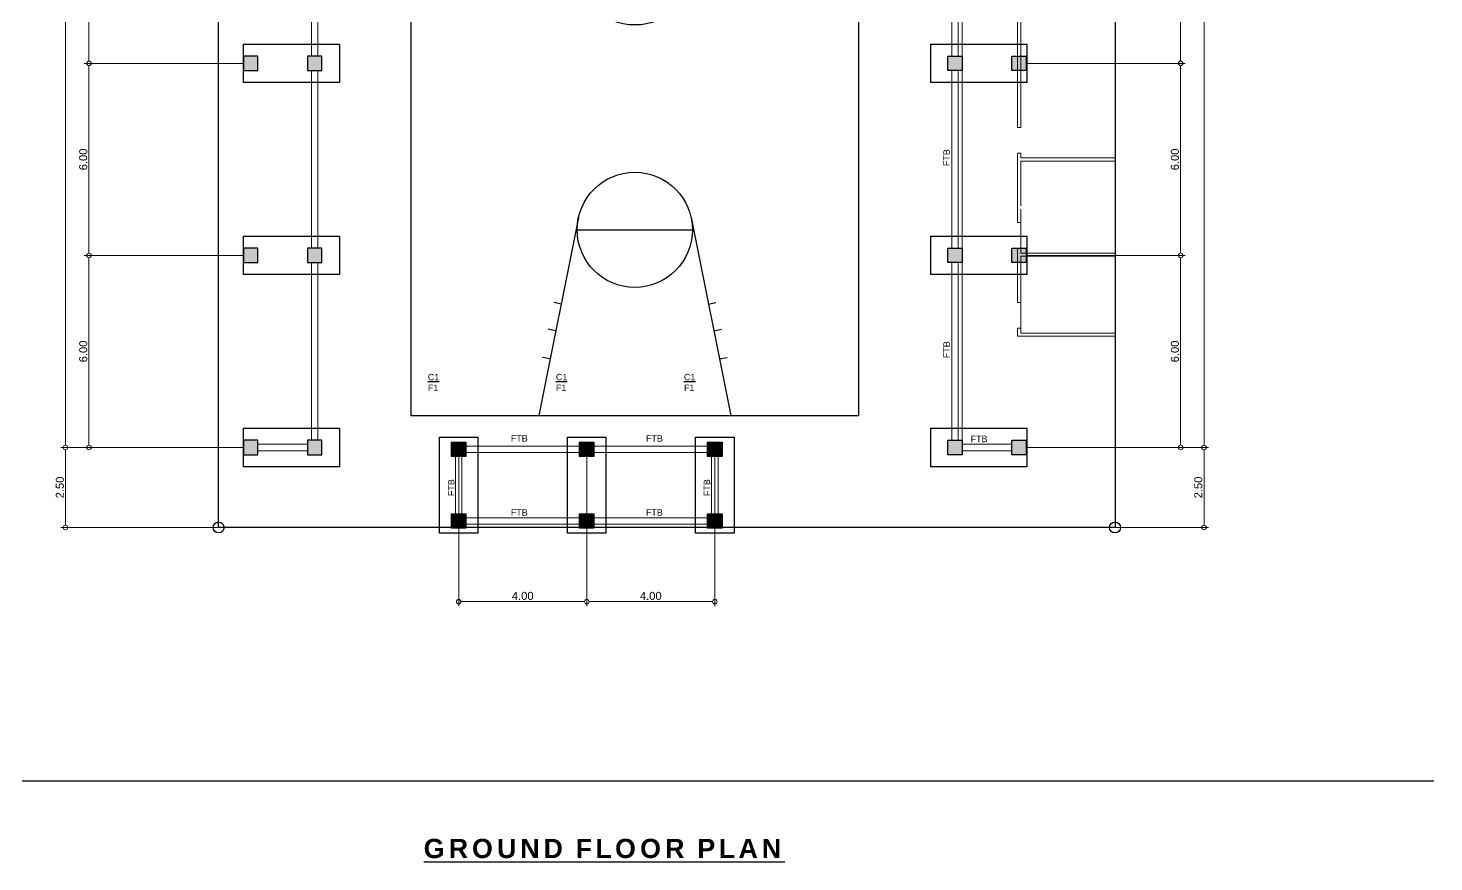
# Model space of a CAD drawing. Header units: inches. Extents: x -1369 to 1198, y -366 to 1398.
# Drawn here: x -717.35 to -673.44, y -77.25 to -51.2 of the extents above; entities that cross this region are included whole.
import ezdxf

# ---------------------------------------------------------------- set-up
doc = ezdxf.new("R2010")
doc.units = ezdxf.units.IN
doc.header["$MEASUREMENT"] = 0
doc.layers.add('BEAM', color=7, linetype='Continuous', lineweight=30, true_color=0x3838ff)
doc.layers.add('BLK_BDY', color=11, linetype='Continuous', lineweight=13)
doc.layers.add('dim.', color=10, linetype='Continuous', lineweight=15)
doc.layers.add('col', color=7, linetype='Continuous', true_color=0x0a0aff)
for name, color, linetype in [('COLM2', 7, 'Continuous'), ('txt', 7, 'Continuous'), ('wall', 7, 'Continuous')]:
    doc.layers.add(name, color=color, linetype=linetype)
doc.styles.get("Standard").update_dxf_attribs({"font": 'arial.ttf'})
doc.dimstyles.get("Standard").update_dxf_attribs({"dimtxt": 0.25, "dimasz": 0.14, "dimexe": 0.145, "dimexo": 0.025, "dimgap": 0.05, "dimtad": 1, "dimzin": 0, "dimdsep": 46, "dimtxsty": 'Standard', "dimblk": 'DOTBLANK', "dimcen": 0.09, "dimclrd": 256, "dimclre": 256, "dimaunit": 1, "dimadec": 5, "dimazin": 0, "dimtfac": 1, "dimtix": 1, "dimtofl": 0, "dimtmove": 0, "dimatfit": 3, "dimfxl": 0, "dimtolj": 1, "dimtzin": 0, "dimlwd": -1, "dimlwe": -1, "dimarcsym": 0})

# ---------------------------------------------------------------- blocks, each defined once
blk = doc.blocks.new('_DotBlank')
at = {"color": 0, "linetype": 'ByBlock', "lineweight": -2}
blk.add_line((-0.5, 0), (-1, 0), dxfattribs=at)
blk.add_circle((0, 0), 0.5, dxfattribs=at)
blk = doc.blocks.new('*D779')
at = {"layer": 'Defpoints', "color": 0, "transparency": 16777216}
for p in [(-703.9, -64.353), (-699.9, -64.353), (-703.9, -69.114)]:
    blk.add_point(p, dxfattribs=at)
at = {"layer": 'dim.', "transparency": 16777216}
for p, q in [((-703.9, -64.378), (-703.9, -69.259)), ((-699.9, -64.378), (-699.9, -69.259)), ((-700.04, -69.114), (-703.76, -69.114))]:
    blk.add_line(p, q, dxfattribs=at)
at = {"layer": 'dim.', "transparency": 16777216, "xscale": 0.14, "yscale": 0.14, "zscale": 0.14, "rotation": 180}
blk.add_blockref('_DotBlank', (-703.9, -69.114), dxfattribs=at)
at = {"layer": 'dim.', "transparency": 16777216, "xscale": 0.14, "yscale": 0.14, "zscale": 0.14}
blk.add_blockref('_DotBlank', (-699.9, -69.114), dxfattribs=at)
at = {"layer": 'dim.', "color": 0, "transparency": 16777216, "insert": (-701.9, -68.936), "char_height": 0.25, "attachment_point": 5}
blk.add_mtext('\\A1;4.00', dxfattribs=at)
blk = doc.blocks.new('*D780')
at = {"layer": 'Defpoints', "color": 0, "transparency": 16777216}
for p in [(-699.9, -64.353), (-695.9, -64.353), (-695.9, -69.114)]:
    blk.add_point(p, dxfattribs=at)
at = {"layer": 'dim.', "transparency": 16777216}
for p, q in [((-699.9, -64.378), (-699.9, -69.259)), ((-695.9, -64.378), (-695.9, -69.259)), ((-699.76, -69.114), (-696.04, -69.114))]:
    blk.add_line(p, q, dxfattribs=at)
at = {"layer": 'dim.', "transparency": 16777216, "xscale": 0.14, "yscale": 0.14, "zscale": 0.14, "rotation": 180}
blk.add_blockref('_DotBlank', (-699.9, -69.114), dxfattribs=at)
at = {"layer": 'dim.', "transparency": 16777216, "xscale": 0.14, "yscale": 0.14, "zscale": 0.14}
blk.add_blockref('_DotBlank', (-695.9, -69.114), dxfattribs=at)
at = {"layer": 'dim.', "color": 0, "transparency": 16777216, "insert": (-697.9, -68.936), "char_height": 0.25, "attachment_point": 5}
blk.add_mtext('\\A1;4.00', dxfattribs=at)
blk = doc.blocks.new('bc')
at = {"color": 8, "true_color": 0x808080}
blk.add_lwpolyline([(7, 14), (-7, 14), (-7, -14), (7, -14)], close=True, dxfattribs=at)
for points in [[(-1.759, 7.817), (-3, 14)], [(1.759, 7.817), (3, 14)], [(-2.646, 12.235), (-2.887, 12.187)], [(2.646, 12.235), (2.887, 12.187)], [(-2.469, 11.353), (-2.71, 11.304)], [(2.469, 11.353), (2.71, 11.304)], [(-2.291, 10.52), (-2.532, 10.472)], [(2.291, 10.52), (2.532, 10.472)], [(1.8, 8.2), (-1.8, 8.2)], [(7, 0), (-7, 0)], [(-1.759, -7.817), (-3, -14)], [(1.759, -7.817), (3, -14)], [(1.8, -8.2), (-1.8, -8.2)], [(-2.291, -10.52), (-2.532, -10.472)], [(2.291, -10.52), (2.532, -10.472)], [(-2.469, -11.353), (-2.71, -11.304)], [(2.469, -11.353), (2.71, -11.304)], [(-2.646, -12.235), (-2.887, -12.187)], [(2.646, -12.235), (2.887, -12.187)]]:
    blk.add_lwpolyline(points, dxfattribs=at)
for centre in [(0, 8.2), (0, 0), (0, -8.2)]:
    blk.add_circle(centre, 1.8, dxfattribs=at)
blk = doc.blocks.new('2ND FLRR EX PLAN')
at = {"layer": 'COLM2', "lineweight": 13, "true_color": 0x808080}
h = blk.add_hatch(color=8, dxfattribs=at)
h.dxf.hatch_style = 1
h.paths.add_polyline_path([(207.892, -185.998), (207.892, -185.798), (208.192, -185.798), (208.192, -185.998)])
h = blk.add_hatch(color=8, dxfattribs=at)
h.dxf.hatch_style = 1
h.paths.add_polyline_path([(211.892, -185.998), (211.892, -185.798), (212.192, -185.798), (212.192, -185.998)])
h = blk.add_hatch(color=8, dxfattribs=at)
h.dxf.hatch_style = 1
h.paths.add_polyline_path([(215.892, -185.998), (215.892, -185.798), (216.192, -185.798), (216.192, -185.998)])
h = blk.add_hatch(color=8, dxfattribs=at)
h.dxf.hatch_style = 1
h.paths.add_polyline_path([(219.892, -185.998), (219.892, -185.798), (220.192, -185.798), (220.192, -185.998)])
at = {"color": 8, "lineweight": 13, "true_color": 0x808080}
for p, q in [((206.992, -185.898), (206.992, -188.349)), ((207.092, -188.249), (207.092, -185.898)), ((220.992, -188.249), (220.992, -185.898)), ((221.092, -185.898), (221.092, -188.349)), ((209.192, -188.249), (209.192, -186.698)), ((209.292, -186.698), (209.292, -188.349)), ((209.292, -188.349), (206.992, -188.349)), ((207.092, -188.249), (209.192, -188.249)), ((218.792, -188.349), (221.092, -188.349)), ((220.992, -188.249), (218.892, -188.249))]:
    blk.add_line(p, q, dxfattribs=at)
for points in [[(207.892, -185.898), (206.992, -185.898), (206.992, -185.798)], [(219.892, -185.898), (208.192, -185.898), (208.192, -185.798)], [(219.892, -185.898), (221.092, -185.898), (221.092, -185.798)], [(209.192, -186.698), (209.292, -186.698)], [(218.792, -188.349), (218.792, -186.698), (218.892, -186.698), (218.892, -188.249)], [(207.992, -190.748), (207.992, -189.898)], [(207.992, -189.898), (209.592, -189.898), (209.592, -190.748), (207.992, -190.748)], [(208.242, -190.748), (208.242, -189.898)], [(208.492, -190.748), (208.492, -189.898)], [(208.742, -190.748), (208.742, -189.898)], [(208.992, -190.748), (208.992, -189.898)], [(209.292, -190.748), (209.292, -189.898)], [(220.092, -189.898), (218.492, -189.898), (218.492, -190.748), (220.092, -190.748)], [(218.792, -190.748), (218.792, -189.898)], [(219.092, -190.748), (219.092, -189.898)], [(219.342, -190.748), (219.342, -189.898)], [(219.592, -190.748), (219.592, -189.898)], [(219.842, -190.748), (219.842, -189.898)], [(220.092, -190.748), (220.092, -189.898)], [(229.042, -190.748), (225.996, -190.748), (225.996, -190.998)], [(226.096, -190.998), (225.996, -190.998)], [(226.096, -190.998), (226.096, -190.848), (229.042, -190.848)], [(225.996, -191.798), (225.996, -196.798)], [(226.096, -191.798), (225.996, -191.798)], [(226.096, -196.798), (226.096, -191.798)], [(226.096, -196.798), (225.996, -196.798)], [(225.996, -197.598), (225.996, -197.998)], [(226.096, -197.598), (225.996, -197.598)], [(226.096, -197.998), (225.996, -197.998)], [(226.096, -197.748), (226.096, -197.598)], [(226.096, -197.748), (229.042, -197.748)], [(226.096, -197.998), (226.096, -197.848)], [(226.096, -197.848), (229.042, -197.848)], [(225.996, -198.798), (225.996, -203.798)], [(226.096, -198.798), (225.996, -198.798)], [(226.096, -203.798), (226.096, -198.798)], [(226.096, -203.798), (225.996, -203.798)], [(225.996, -204.598), (225.996, -204.998)], [(226.096, -204.598), (225.996, -204.598)], [(226.096, -204.748), (226.096, -204.598)], [(226.096, -204.998), (225.996, -204.998)], [(226.096, -204.748), (229.042, -204.748)], [(226.096, -204.848), (229.042, -204.848)], [(226.096, -204.848), (226.096, -204.998)], [(225.996, -205.798), (225.996, -210.798)], [(226.096, -205.798), (225.996, -205.798)], [(226.096, -205.798), (226.096, -210.798)], [(226.096, -210.798), (225.996, -210.798)], [(225.996, -211.598), (225.996, -213.773)], [(226.096, -211.598), (225.996, -211.598)], [(226.096, -211.598), (226.096, -211.748)], [(226.096, -211.748), (229.042, -211.748)], [(226.096, -211.848), (226.096, -213.248)], [(226.096, -211.848), (229.042, -211.848)], [(226.096, -214.723), (226.096, -213.348)], [(226.096, -213.773), (225.996, -213.773)], [(225.996, -214.573), (225.996, -216.273)], [(226.096, -214.573), (225.996, -214.573)], [(226.096, -214.723), (229.042, -214.723)], [(226.096, -214.823), (229.042, -214.823)], [(229.042, -217.223), (226.096, -217.223), (226.096, -214.823)], [(226.096, -216.273), (225.996, -216.273)], [(225.996, -217.073), (225.996, -217.323), (229.042, -217.323)], [(226.096, -217.073), (225.996, -217.073)]]:
    blk.add_lwpolyline(points, dxfattribs=at)
at = {"layer": 'COLM2', "color": 8, "lineweight": 13, "true_color": 0x808080}
for points in [[(207.892, -185.998), (207.892, -185.798), (208.192, -185.798), (208.192, -185.998)], [(211.892, -185.998), (211.892, -185.798), (212.192, -185.798), (212.192, -185.998)], [(215.892, -185.998), (215.892, -185.798), (216.192, -185.798), (216.192, -185.998)], [(219.892, -185.998), (219.892, -185.798), (220.192, -185.798), (220.192, -185.998)]]:
    blk.add_lwpolyline(points, close=True, dxfattribs=at)
at = {"layer": 'wall', "color": 8, "lineweight": 13, "true_color": 0x808080}
for points in [[(220.092, -190.848), (207.992, -190.848), (207.992, -188.349)], [(220.092, -189.898), (220.092, -188.349)], [(220.092, -190.748), (220.092, -190.848)]]:
    blk.add_lwpolyline(points, dxfattribs=at)
at = {"color": 8, "true_color": 0x808080, "rotation": 180}
blk.add_blockref('bc', (214.042, -205.798), dxfattribs=at)
at = {"color": 8, "lineweight": 13, "true_color": 0x808080, "insert": (221.2, -200.455), "char_height": 0.425, "attachment_point": 1}
blk.add_mtext_dynamic_manual_height_columns('\\pxqc;EXISTING \\PDAYCARE\\PCENTER', width=12.74092, gutter_width=1, heights=[0], dxfattribs=at)
at = {"layer": 'txt', "color": 8, "lineweight": 13, "true_color": 0x808080, "insert": (212.249, -188.848), "char_height": 0.25, "width": 3.97746, "attachment_point": 1}
blk.add_mtext('{\\T1.2;EXISTING STAGE}', dxfattribs=at)
blk = doc.blocks.new('*D791')
at = {"layer": 'Defpoints', "color": 0, "transparency": 16777216}
for p in [(-686.175, -34.298), (-686.175, -64.298), (-680.62, -64.298)]:
    blk.add_point(p, dxfattribs=at)
at = {"layer": 'dim.', "transparency": 16777216}
for p, q in [((-686.15, -34.298), (-680.475, -34.298)), ((-680.62, -34.438), (-680.62, -64.158)), ((-686.15, -64.298), (-680.475, -64.298))]:
    blk.add_line(p, q, dxfattribs=at)
at = {"layer": 'dim.', "transparency": 16777216, "xscale": 0.14, "yscale": 0.14, "zscale": 0.14}
for p, rotation in [((-680.62, -34.298), 90), ((-680.62, -64.298), 270)]:
    blk.add_blockref('_DotBlank', p, dxfattribs=dict(at, rotation=rotation))
at = {"layer": 'dim.', "color": 0, "transparency": 16777216, "insert": (-680.797, -49.298), "char_height": 0.25, "attachment_point": 5, "rotation": 90}
blk.add_mtext('\\A1;30.00', dxfattribs=at)
blk = doc.blocks.new('*D792')
at = {"layer": 'Defpoints', "color": 0, "transparency": 16777216}
for p in [(-686.175, -58.298), (-686.175, -64.298), (-681.351, -64.298)]:
    blk.add_point(p, dxfattribs=at)
at = {"layer": 'dim.', "transparency": 16777216}
for p, q in [((-686.15, -58.298), (-681.206, -58.298)), ((-681.351, -58.438), (-681.351, -64.158)), ((-686.15, -64.298), (-681.206, -64.298))]:
    blk.add_line(p, q, dxfattribs=at)
at = {"layer": 'dim.', "transparency": 16777216, "xscale": 0.14, "yscale": 0.14, "zscale": 0.14}
for p, rotation in [((-681.351, -58.298), 90), ((-681.351, -64.298), 270)]:
    blk.add_blockref('_DotBlank', p, dxfattribs=dict(at, rotation=rotation))
at = {"layer": 'dim.', "color": 0, "transparency": 16777216, "insert": (-681.528, -61.298), "char_height": 0.25, "attachment_point": 5, "rotation": 90}
blk.add_mtext('\\A1;6.00', dxfattribs=at)
blk = doc.blocks.new('*D781')
at = {"layer": 'Defpoints', "color": 0, "transparency": 16777216}
for p in [(-686.175, -52.298), (-686.175, -58.298), (-681.351, -58.298)]:
    blk.add_point(p, dxfattribs=at)
at = {"layer": 'dim.', "transparency": 16777216}
for p, q in [((-686.15, -52.298), (-681.206, -52.298)), ((-681.351, -52.438), (-681.351, -58.158)), ((-686.15, -58.298), (-681.206, -58.298))]:
    blk.add_line(p, q, dxfattribs=at)
at = {"layer": 'dim.', "transparency": 16777216, "xscale": 0.14, "yscale": 0.14, "zscale": 0.14}
for p, rotation in [((-681.351, -52.298), 90), ((-681.351, -58.298), 270)]:
    blk.add_blockref('_DotBlank', p, dxfattribs=dict(at, rotation=rotation))
at = {"layer": 'dim.', "color": 0, "transparency": 16777216, "insert": (-681.528, -55.298), "char_height": 0.25, "attachment_point": 5, "rotation": 90}
blk.add_mtext('\\A1;6.00', dxfattribs=at)
blk = doc.blocks.new('*D782')
at = {"layer": 'Defpoints', "color": 0, "transparency": 16777216}
for p in [(-686.175, -46.298), (-686.175, -52.298), (-681.351, -52.298)]:
    blk.add_point(p, dxfattribs=at)
at = {"layer": 'dim.', "transparency": 16777216}
for p, q in [((-686.15, -46.298), (-681.206, -46.298)), ((-681.351, -46.438), (-681.351, -52.158)), ((-686.15, -52.298), (-681.206, -52.298))]:
    blk.add_line(p, q, dxfattribs=at)
at = {"layer": 'dim.', "transparency": 16777216, "xscale": 0.14, "yscale": 0.14, "zscale": 0.14}
for p, rotation in [((-681.351, -46.298), 90), ((-681.351, -52.298), 270)]:
    blk.add_blockref('_DotBlank', p, dxfattribs=dict(at, rotation=rotation))
at = {"layer": 'dim.', "color": 0, "transparency": 16777216, "insert": (-681.528, -49.298), "char_height": 0.25, "attachment_point": 5, "rotation": 90}
blk.add_mtext('\\A1;6.00', dxfattribs=at)
blk = doc.blocks.new('*D785')
at = {"layer": 'Defpoints', "color": 0, "transparency": 16777216}
for p in [(-686.175, -64.298), (-685.4, -66.798), (-680.62, -66.798)]:
    blk.add_point(p, dxfattribs=at)
at = {"layer": 'dim.', "transparency": 16777216}
for p, q in [((-686.15, -64.298), (-680.475, -64.298)), ((-680.62, -64.438), (-680.62, -66.658)), ((-685.375, -66.798), (-680.475, -66.798))]:
    blk.add_line(p, q, dxfattribs=at)
at = {"layer": 'dim.', "transparency": 16777216, "xscale": 0.14, "yscale": 0.14, "zscale": 0.14}
for p, rotation in [((-680.62, -64.298), 90), ((-680.62, -66.798), 270)]:
    blk.add_blockref('_DotBlank', p, dxfattribs=dict(at, rotation=rotation))
at = {"layer": 'dim.', "color": 0, "transparency": 16777216, "insert": (-680.797, -65.548), "char_height": 0.25, "attachment_point": 5, "rotation": 90}
blk.add_mtext('\\A1;2.50', dxfattribs=at)
blk = doc.blocks.new('A$C759f2ddc')
at = {"insert": (-0.249, 0.058), "char_height": 0.2, "attachment_point": 1}
blk.add_mtext_dynamic_manual_height_columns('{\\LC1\\P}F1', width=0.61141, gutter_width=1, heights=[0], dxfattribs=at)
blk = doc.blocks.new('*D854')
at = {"layer": 'Defpoints', "color": 0, "transparency": 16777216}
for p in [(-710.625, -34.298), (-716.18, -64.298), (-710.625, -64.298)]:
    blk.add_point(p, dxfattribs=at)
at = {"layer": 'dim.', "transparency": 16777216}
for p, q in [((-710.65, -34.298), (-716.325, -34.298)), ((-716.18, -34.438), (-716.18, -64.158)), ((-710.65, -64.298), (-716.325, -64.298))]:
    blk.add_line(p, q, dxfattribs=at)
at = {"layer": 'dim.', "transparency": 16777216, "xscale": 0.14, "yscale": 0.14, "zscale": 0.14}
for p, rotation in [((-716.18, -34.298), 90), ((-716.18, -64.298), 270)]:
    blk.add_blockref('_DotBlank', p, dxfattribs=dict(at, rotation=rotation))
at = {"layer": 'dim.', "color": 0, "transparency": 16777216, "insert": (-716.358, -49.298), "char_height": 0.25, "attachment_point": 5, "rotation": 90}
blk.add_mtext('\\A1;30.00', dxfattribs=at)
blk = doc.blocks.new('*D855')
at = {"layer": 'Defpoints', "color": 0, "transparency": 16777216}
for p in [(-710.625, -58.298), (-715.449, -64.298), (-710.625, -64.298)]:
    blk.add_point(p, dxfattribs=at)
at = {"layer": 'dim.', "transparency": 16777216}
for p, q in [((-710.65, -58.298), (-715.594, -58.298)), ((-715.449, -58.438), (-715.449, -64.158)), ((-710.65, -64.298), (-715.594, -64.298))]:
    blk.add_line(p, q, dxfattribs=at)
at = {"layer": 'dim.', "transparency": 16777216, "xscale": 0.14, "yscale": 0.14, "zscale": 0.14}
for p, rotation in [((-715.449, -58.298), 90), ((-715.449, -64.298), 270)]:
    blk.add_blockref('_DotBlank', p, dxfattribs=dict(at, rotation=rotation))
at = {"layer": 'dim.', "color": 0, "transparency": 16777216, "insert": (-715.627, -61.298), "char_height": 0.25, "attachment_point": 5, "rotation": 90}
blk.add_mtext('\\A1;6.00', dxfattribs=at)
blk = doc.blocks.new('*D849')
at = {"layer": 'Defpoints', "color": 0, "transparency": 16777216}
for p in [(-710.625, -52.298), (-715.449, -58.298), (-710.625, -58.298)]:
    blk.add_point(p, dxfattribs=at)
at = {"layer": 'dim.', "transparency": 16777216}
for p, q in [((-710.65, -52.298), (-715.594, -52.298)), ((-715.449, -52.438), (-715.449, -58.158)), ((-710.65, -58.298), (-715.594, -58.298))]:
    blk.add_line(p, q, dxfattribs=at)
at = {"layer": 'dim.', "transparency": 16777216, "xscale": 0.14, "yscale": 0.14, "zscale": 0.14}
for p, rotation in [((-715.449, -52.298), 90), ((-715.449, -58.298), 270)]:
    blk.add_blockref('_DotBlank', p, dxfattribs=dict(at, rotation=rotation))
at = {"layer": 'dim.', "color": 0, "transparency": 16777216, "insert": (-715.627, -55.298), "char_height": 0.25, "attachment_point": 5, "rotation": 90}
blk.add_mtext('\\A1;6.00', dxfattribs=at)
blk = doc.blocks.new('*D850')
at = {"layer": 'Defpoints', "color": 0, "transparency": 16777216}
for p in [(-710.625, -46.298), (-715.449, -52.298), (-710.625, -52.298)]:
    blk.add_point(p, dxfattribs=at)
at = {"layer": 'dim.', "transparency": 16777216}
for p, q in [((-710.65, -46.298), (-715.594, -46.298)), ((-715.449, -46.438), (-715.449, -52.158)), ((-710.65, -52.298), (-715.594, -52.298))]:
    blk.add_line(p, q, dxfattribs=at)
at = {"layer": 'dim.', "transparency": 16777216, "xscale": 0.14, "yscale": 0.14, "zscale": 0.14}
for p, rotation in [((-715.449, -46.298), 90), ((-715.449, -52.298), 270)]:
    blk.add_blockref('_DotBlank', p, dxfattribs=dict(at, rotation=rotation))
at = {"layer": 'dim.', "color": 0, "transparency": 16777216, "insert": (-715.627, -49.298), "char_height": 0.25, "attachment_point": 5, "rotation": 90}
blk.add_mtext('\\A1;6.00', dxfattribs=at)
blk = doc.blocks.new('*D853')
at = {"layer": 'Defpoints', "color": 0, "transparency": 16777216}
for p in [(-710.625, -64.298), (-716.18, -66.798), (-711.4, -66.798)]:
    blk.add_point(p, dxfattribs=at)
at = {"layer": 'dim.', "transparency": 16777216}
for p, q in [((-710.65, -64.298), (-716.325, -64.298)), ((-716.18, -64.438), (-716.18, -66.658)), ((-711.425, -66.798), (-716.325, -66.798))]:
    blk.add_line(p, q, dxfattribs=at)
at = {"layer": 'dim.', "transparency": 16777216, "xscale": 0.14, "yscale": 0.14, "zscale": 0.14}
for p, rotation in [((-716.18, -64.298), 90), ((-716.18, -66.798), 270)]:
    blk.add_blockref('_DotBlank', p, dxfattribs=dict(at, rotation=rotation))
at = {"layer": 'dim.', "color": 0, "transparency": 16777216, "insert": (-716.358, -65.548), "char_height": 0.25, "attachment_point": 5, "rotation": 90}
blk.add_mtext('\\A1;2.50', dxfattribs=at)

msp = doc.modelspace()

# ---------------------------------------------------------------- hatches: boundary and pattern name
at = {"layer": 'col', "transparency": 33554687}
h = msp.add_hatch(color=256, dxfattribs=at)
h.dxf.hatch_style = 1
h.paths.add_polyline_path([(-708.175, -64.0734), (-708.625, -64.0734), (-708.625, -64.5234), (-708.175, -64.5234)])
h.paths.add_polyline_path([(-710.175, -64.0734), (-710.625, -64.0734), (-710.625, -64.5234), (-710.175, -64.5234)])
h.paths.add_polyline_path([(-708.175, -58.0734), (-708.625, -58.0734), (-708.625, -58.5234), (-708.175, -58.5234)])
h.paths.add_polyline_path([(-710.175, -58.0734), (-710.625, -58.0734), (-710.625, -58.5234), (-710.175, -58.5234)])
h.paths.add_polyline_path([(-708.175, -52.0734), (-708.625, -52.0734), (-708.625, -52.5234), (-708.175, -52.5234)])
h.paths.add_polyline_path([(-710.175, -52.0734), (-710.625, -52.0734), (-710.625, -52.5234), (-710.175, -52.5234)])
h.paths.add_polyline_path([(-708.175, -46.0734), (-708.625, -46.0734), (-708.625, -46.5234), (-708.175, -46.5234)])
h.paths.add_polyline_path([(-710.175, -46.0734), (-710.625, -46.0734), (-710.625, -46.5234), (-710.175, -46.5234)])
h.paths.add_polyline_path([(-708.175, -40.0734), (-708.625, -40.0734), (-708.625, -40.5234), (-708.175, -40.5234)])
h.paths.add_polyline_path([(-710.175, -40.0734), (-710.625, -40.0734), (-710.625, -40.5234), (-710.175, -40.5234)])
h.paths.add_polyline_path([(-708.175, -34.0734), (-708.625, -34.0734), (-708.625, -34.5234), (-708.175, -34.5234)])
h.paths.add_polyline_path([(-710.175, -34.0734), (-710.625, -34.0734), (-710.625, -34.5234), (-710.175, -34.5234)])
h = msp.add_hatch(color=256, dxfattribs=at)
h.dxf.hatch_style = 1
h.paths.add_polyline_path([(-688.625, -64.0734), (-688.175, -64.0734), (-688.175, -64.5234), (-688.625, -64.5234)])
h.paths.add_polyline_path([(-686.625, -64.0734), (-686.175, -64.0734), (-686.175, -64.5234), (-686.625, -64.5234)])
h.paths.add_polyline_path([(-688.625, -58.0734), (-688.175, -58.0734), (-688.175, -58.5234), (-688.625, -58.5234)])
h.paths.add_polyline_path([(-686.625, -58.0734), (-686.175, -58.0734), (-686.175, -58.5234), (-686.625, -58.5234)])
h.paths.add_polyline_path([(-688.625, -52.0734), (-688.175, -52.0734), (-688.175, -52.5234), (-688.625, -52.5234)])
h.paths.add_polyline_path([(-686.625, -52.0734), (-686.175, -52.0734), (-686.175, -52.5234), (-686.625, -52.5234)])
h.paths.add_polyline_path([(-688.625, -46.0734), (-688.175, -46.0734), (-688.175, -46.5234), (-688.625, -46.5234)])
h.paths.add_polyline_path([(-686.625, -46.0734), (-686.175, -46.0734), (-686.175, -46.5234), (-686.625, -46.5234)])
h.paths.add_polyline_path([(-688.625, -40.0734), (-688.175, -40.0734), (-688.175, -40.5234), (-688.625, -40.5234)])
h.paths.add_polyline_path([(-686.625, -40.0734), (-686.175, -40.0734), (-686.175, -40.5234), (-686.625, -40.5234)])
h.paths.add_polyline_path([(-688.625, -34.0734), (-688.175, -34.0734), (-688.175, -34.5234), (-688.625, -34.5234)])
h.paths.add_polyline_path([(-686.625, -34.0734), (-686.175, -34.0734), (-686.175, -34.5234), (-686.625, -34.5234)])
at = {"layer": 'col'}
h = msp.add_hatch(color=256, dxfattribs=at)
h.dxf.hatch_style = 1
h.paths.add_polyline_path([(-704.125, -64.1278), (-703.675, -64.1278), (-703.675, -64.5778), (-704.125, -64.5778)])
h = msp.add_hatch(color=256, dxfattribs=at)
h.dxf.hatch_style = 1
h.paths.add_polyline_path([(-700.125, -64.1278), (-699.675, -64.1278), (-699.675, -64.5778), (-700.125, -64.5778)])
h = msp.add_hatch(color=256, dxfattribs=at)
h.dxf.hatch_style = 1
h.paths.add_polyline_path([(-696.125, -64.1278), (-695.675, -64.1278), (-695.675, -64.5778), (-696.125, -64.5778)])
h = msp.add_hatch(color=256, dxfattribs=at)
h.dxf.hatch_style = 1
h.paths.add_polyline_path([(-704.125, -66.3683), (-703.675, -66.3683), (-703.675, -66.8183), (-704.125, -66.8183)])
h = msp.add_hatch(color=256, dxfattribs=at)
h.dxf.hatch_style = 1
h.paths.add_polyline_path([(-700.125, -66.3683), (-699.675, -66.3683), (-699.675, -66.8183), (-700.125, -66.8183)])
h = msp.add_hatch(color=256, dxfattribs=at)
h.dxf.hatch_style = 1
h.paths.add_polyline_path([(-696.125, -66.3683), (-695.675, -66.3683), (-695.675, -66.8183), (-696.125, -66.8183)])

# ---------------------------------------------------------------- linework, layer by layer
at = {"color": 7}
msp.add_lwpolyline([(-711.4, -66.7983), (-711.4, -29.2984), (-683.4, -29.2984), (-683.4, -66.7983)], close=True, dxfattribs=at)
for points in [[(-707.625, -51.6984), (-707.625, -52.8984), (-710.625, -52.8984), (-710.625, -51.6984)], [(-686.152, -51.6984), (-686.152, -52.8984), (-689.152, -52.8984), (-689.152, -51.6984)], [(-707.625, -57.6984), (-707.625, -58.8984), (-710.625, -58.8984), (-710.625, -57.6984)], [(-686.152, -57.6984), (-686.152, -58.8984), (-689.152, -58.8984), (-689.152, -57.6984)], [(-707.625, -63.6984), (-707.625, -64.8984), (-710.625, -64.8984), (-710.625, -63.6984)], [(-704.5, -63.9731), (-703.3, -63.9731), (-703.3, -66.9731), (-704.5, -66.9731)], [(-700.5, -63.9731), (-699.3, -63.9731), (-699.3, -66.9731), (-700.5, -66.9731)], [(-696.5, -63.9731), (-695.3, -63.9731), (-695.3, -66.9731), (-696.5, -66.9731)], [(-686.152, -63.6984), (-686.152, -64.8984), (-689.152, -64.8984), (-689.152, -63.6984)]]:
    msp.add_lwpolyline(points, close=True)
at = {"color": 1}
msp.add_lwpolyline([(-673.4401, -74.7242), (-720.3599, -74.7242)], dxfattribs=at)
for centre in [(-711.4, -66.7983), (-683.4, -66.7983)]:
    msp.add_circle(centre, 0.1713, dxfattribs=at)
at = {"layer": 'BEAM', "lineweight": 18, "ltscale": 8}
for p, q in [((-688.175, -64.1984), (-686.625, -64.1984)), ((-688.175, -64.3984), (-686.625, -64.3984))]:
    msp.add_line(p, q, dxfattribs=at)
for points in [[(-708.5, -52.0734), (-708.5, -46.5234)], [(-708.3, -52.0734), (-708.3, -46.5234)], [(-688.5, -52.0734), (-688.5, -46.5234)], [(-688.3, -52.0734), (-688.3, -46.5234)], [(-708.5, -58.0734), (-708.5, -52.5234)], [(-708.3, -58.0734), (-708.3, -52.5234)], [(-688.5, -58.0734), (-688.5, -52.5234)], [(-688.3, -58.0734), (-688.3, -52.5234)], [(-708.5, -64.0734), (-708.5, -58.5234)], [(-708.3, -64.0734), (-708.3, -58.5234)], [(-688.5, -64.0734), (-688.5, -58.5234)], [(-688.3, -64.0734), (-688.3, -58.5234)], [(-708.625, -64.1984), (-710.175, -64.1984)], [(-708.625, -64.3984), (-710.175, -64.3984)], [(-703.675, -64.2528), (-700.125, -64.2528)], [(-703.675, -64.4528), (-700.125, -64.4528)], [(-699.675, -64.2528), (-696.125, -64.2528)], [(-699.675, -64.4528), (-696.125, -64.4528)], [(-704, -64.5778), (-704, -66.3683)], [(-703.8, -64.5778), (-703.8, -66.3683)], [(-696, -64.5778), (-696, -66.3683)], [(-695.8, -64.5778), (-695.8, -66.3683)], [(-703.675, -66.4933), (-700.125, -66.4933)], [(-703.675, -66.6933), (-700.125, -66.6933)], [(-699.675, -66.4933), (-696.125, -66.4933)], [(-699.675, -66.6933), (-696.125, -66.6933)]]:
    msp.add_lwpolyline(points, dxfattribs=at)
at = {"layer": 'BLK_BDY'}
msp.add_line((-688.175, -34.1984), (-688.175, -64.3984), dxfattribs=at)
at = {"layer": 'col'}
for points in [[(-710.175, -52.0734), (-710.625, -52.0734), (-710.625, -52.5234), (-710.175, -52.5234)], [(-708.175, -52.0734), (-708.625, -52.0734), (-708.625, -52.5234), (-708.175, -52.5234)], [(-688.625, -52.0734), (-688.175, -52.0734), (-688.175, -52.5234), (-688.625, -52.5234)], [(-686.625, -52.0734), (-686.175, -52.0734), (-686.175, -52.5234), (-686.625, -52.5234)], [(-710.175, -58.0734), (-710.625, -58.0734), (-710.625, -58.5234), (-710.175, -58.5234)], [(-708.175, -58.0734), (-708.625, -58.0734), (-708.625, -58.5234), (-708.175, -58.5234)], [(-688.625, -58.0734), (-688.175, -58.0734), (-688.175, -58.5234), (-688.625, -58.5234)], [(-686.625, -58.0734), (-686.175, -58.0734), (-686.175, -58.5234), (-686.625, -58.5234)], [(-710.175, -64.0734), (-710.625, -64.0734), (-710.625, -64.5234), (-710.175, -64.5234)], [(-708.175, -64.0734), (-708.625, -64.0734), (-708.625, -64.5234), (-708.175, -64.5234)], [(-688.625, -64.0734), (-688.175, -64.0734), (-688.175, -64.5234), (-688.625, -64.5234)], [(-686.625, -64.0734), (-686.175, -64.0734), (-686.175, -64.5234), (-686.625, -64.5234)], [(-704.125, -64.1278), (-703.675, -64.1278), (-703.675, -64.5778), (-704.125, -64.5778)], [(-700.125, -64.1278), (-699.675, -64.1278), (-699.675, -64.5778), (-700.125, -64.5778)], [(-696.125, -64.1278), (-695.675, -64.1278), (-695.675, -64.5778), (-696.125, -64.5778)], [(-704.125, -66.3683), (-703.675, -66.3683), (-703.675, -66.8183), (-704.125, -66.8183)], [(-700.125, -66.3683), (-699.675, -66.3683), (-699.675, -66.8183), (-700.125, -66.8183)], [(-696.125, -66.3683), (-695.675, -66.3683), (-695.675, -66.8183), (-696.125, -66.8183)]]:
    msp.add_lwpolyline(points, close=True, dxfattribs=at)

# ---------------------------------------------------------------- block references
for name, p in [('2ND FLRR EX PLAN', (-912.442, 156.5)), ('A$C759f2ddc', (-704.6158, -62.0562)), ('A$C759f2ddc', (-700.6158, -62.0562)), ('A$C759f2ddc', (-696.6158, -62.0562))]:
    msp.add_blockref(name, p)

# ---------------------------------------------------------------- texts
at = {"char_height": 0.2, "attachment_point": 1, "rotation": 90}
for insert in [(-688.7618, -55.508), (-688.7618, -61.508), (-704.2328, -65.8187), (-696.2451, -65.8187)]:
    msp.add_mtext_dynamic_manual_height_columns('FTB', width=0.611407, gutter_width=1, heights=[0], dxfattribs=dict(at, insert=insert))
at = {"attachment_point": 1}
for s, width, insert, char_height in [('FTB', 0.611407, (-702.272, -63.9139), 0.2), ('FTB', 0.611407, (-698.0506, -63.9139), 0.2), ('FTB', 0.611407, (-687.9097, -63.9325), 0.2), ('FTB', 0.611407, (-702.272, -66.2284), 0.2), ('FTB', 0.611407, (-698.0506, -66.2284), 0.2), ('{\\fArial|b1|i0|c0|p34;\\T1.2;\\LGROUND FLOOR PLAN}', 13.342836, (-704.9942, -76.5263), 0.6)]:
    msp.add_mtext_dynamic_manual_height_columns(s, width=width, gutter_width=1, heights=[0], dxfattribs=dict(at, insert=insert, char_height=char_height))

# ---------------------------------------------------------------- dimensions: what is measured, and where the dimension line sits
at = {"layer": 'dim.', "color": 0}
for base, p1, p2, picture, middle in [((-716.1804, -64.2984), (-710.625, -34.2984), (-710.625, -64.2984), '*D854', (-716.3582, -49.2984)), ((-680.6196, -64.2984), (-686.175, -34.2984), (-686.175, -64.2984), '*D791', (-680.7973, -49.2984)), ((-715.4495, -52.2984), (-710.625, -46.2984), (-710.625, -52.2984), '*D850', (-715.6271, -49.2984)), ((-681.3505, -52.2984), (-686.175, -46.2984), (-686.175, -52.2984), '*D782', (-681.5282, -49.2984)), ((-715.4495, -58.2984), (-710.625, -52.2984), (-710.625, -58.2984), '*D849', (-715.6271, -55.2984)), ((-681.3505, -58.2984), (-686.175, -52.2984), (-686.175, -58.2984), '*D781', (-681.5282, -55.2984)), ((-715.4495, -64.2984), (-710.625, -58.2984), (-710.625, -64.2984), '*D855', (-715.6271, -61.2984)), ((-681.3505, -64.2984), (-686.175, -58.2984), (-686.175, -64.2984), '*D792', (-681.5282, -61.2984)), ((-716.1804, -66.7983), (-710.625, -64.2984), (-711.4, -66.7983), '*D853', (-716.3581, -65.5484)), ((-680.6196, -66.7983), (-686.175, -64.2984), (-685.4, -66.7983), '*D785', (-680.7972, -65.5484))]:
    dim = msp.add_linear_dim(base=base, p1=p1, p2=p2, angle=90, dimstyle='Standard', dxfattribs=at)
    dim.commit()
    dim.dimension.update_dxf_attribs({"geometry": picture, "text_midpoint": middle})
for base, p2, picture, middle in [((-703.9, -69.1139), (-703.9, -64.3528), '*D779', (-701.9, -68.9362)), ((-695.9, -69.1139), (-695.9, -64.3528), '*D780', (-697.9, -68.9362))]:
    dim = msp.add_linear_dim(base=base, p1=(-699.9, -64.3528), p2=p2, dimstyle='Standard', dxfattribs=at)
    dim.commit()
    dim.dimension.update_dxf_attribs({"geometry": picture, "text_midpoint": middle})

doc.saveas('drawing.dxf')
